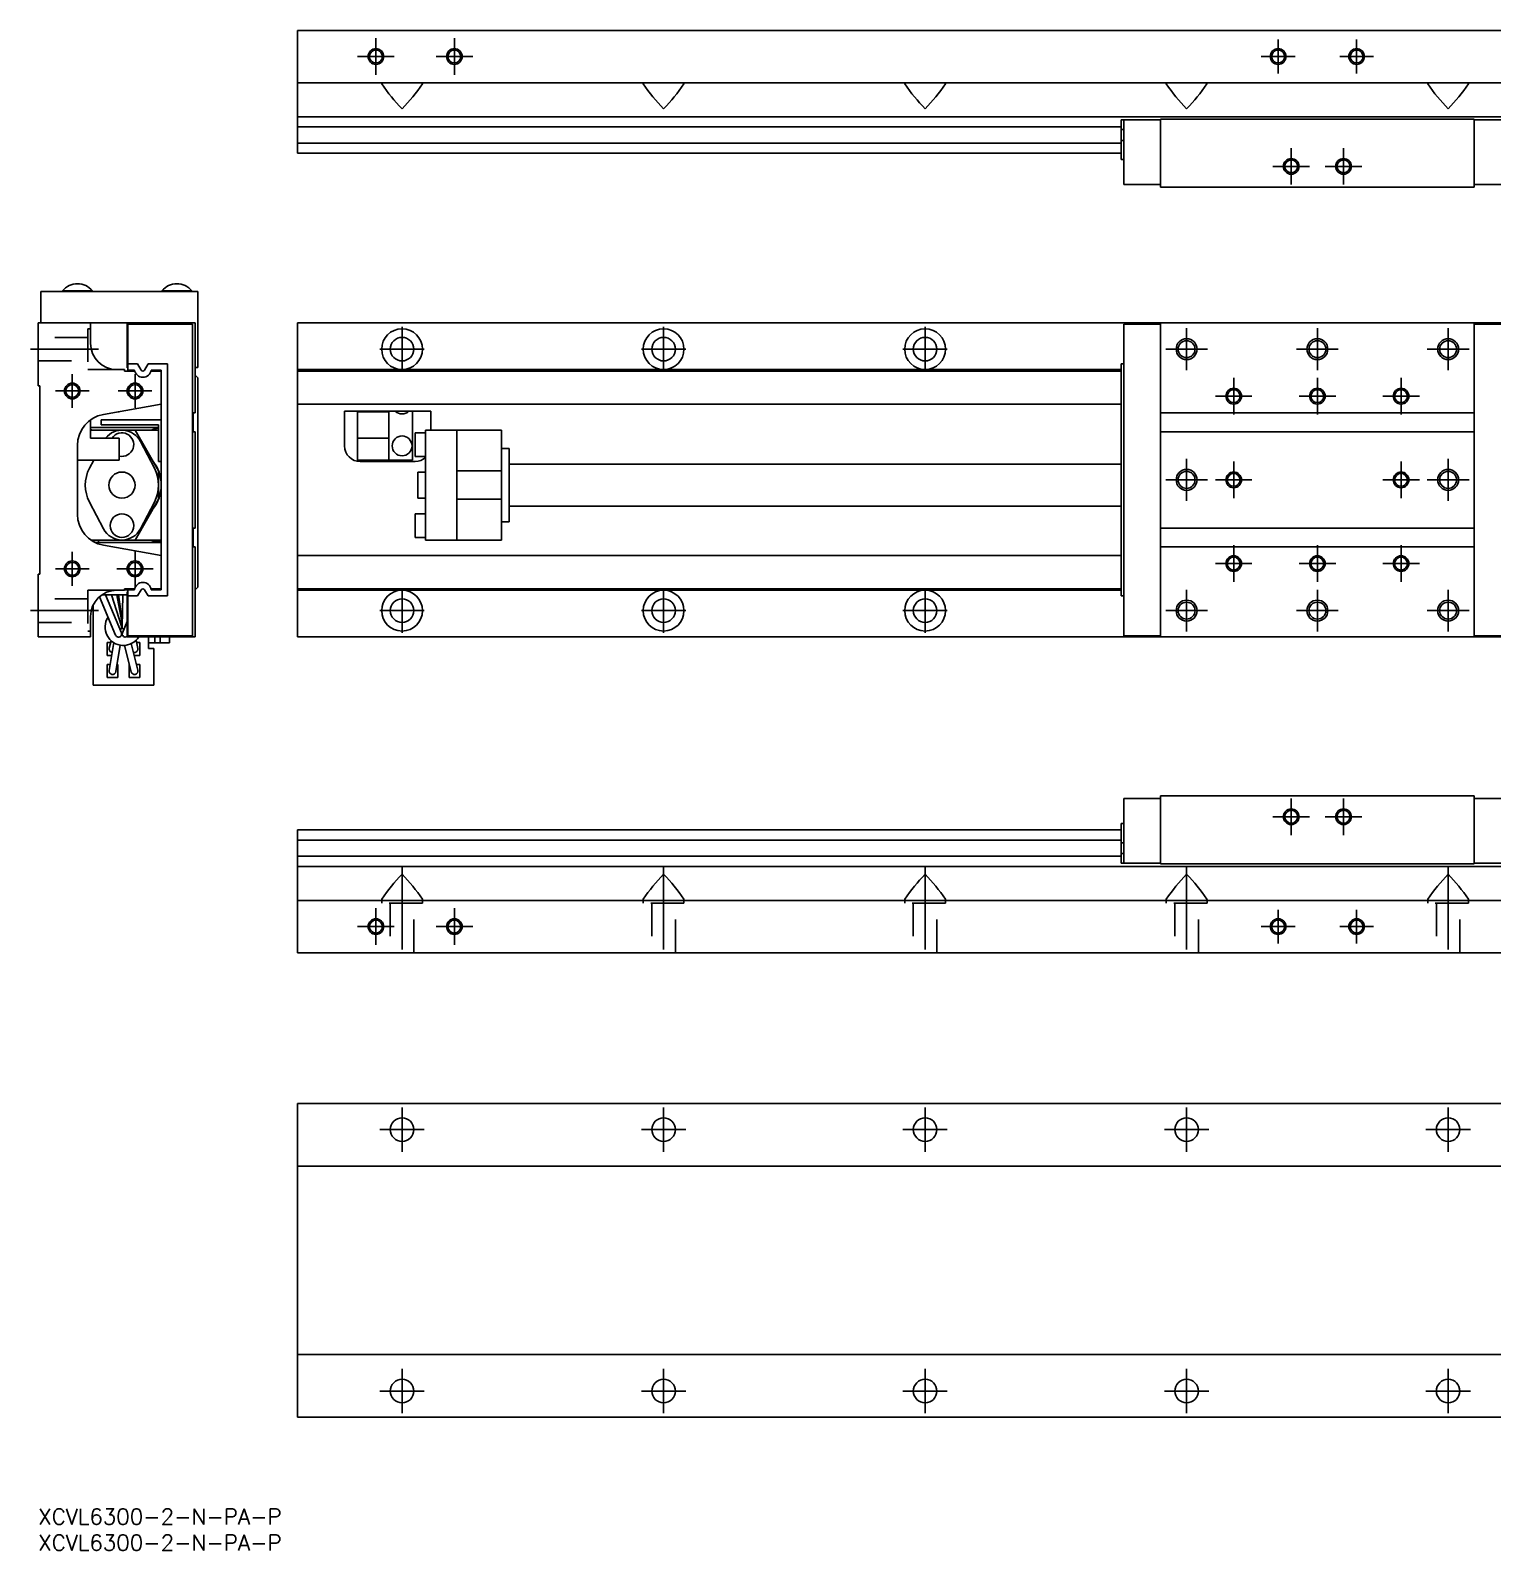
# Model space of a CAD drawing. Extents: x -2 to 644, y -8 to 283.
# Drawn here: x -1.5 to 278.1, y -8 to 282.7 of the extents above; entities that cross this region are included whole.
import ezdxf

# ---------------------------------------------------------------- set-up
doc = ezdxf.new("R2010")
doc.units = 0
doc.header["$LTSCALE"] = 0.5
doc.linetypes.add('CENTER', pattern=[50.8, 31.75, -6.35, 6.35, -6.35])
doc.linetypes.add('DASHED', pattern=[19.05, 12.7, -6.35])
for name, color, linetype in [('MSM_CENTER', 1, 'CENTER'), ('MSM_CONTINUOUS', 7, 'CONTINUOUS'), ('MSM_DASHED', 4, 'DASHED'), ('MSM_NARROW', 5, 'CONTINUOUS'), ('MSM_PART_NUMBER', 7, 'CONTINUOUS')]:
    doc.layers.add(name, color=color, linetype=linetype)
doc.styles.get("Standard").update_dxf_attribs({"font": 'txt.shx', "height": 3, "bigfont": 'bigfont.shx'})

# ---------------------------------------------------------------- blocks, each defined once
blk = doc.blocks.new('*U1')
at = {"layer": 'MSM_PART_NUMBER'}
blk.add_text('XCVL6300-2-N-PA-P', height=3, dxfattribs=at).set_placement((0, -3))
blk = doc.blocks.new('*U2')
at = {"layer": 'MSM_PART_NUMBER'}
blk.add_text('XCVL6300-2-N-PA-P', height=3, dxfattribs=at).set_placement((0, -8))

msp = doc.modelspace()

# ---------------------------------------------------------------- linework, layer by layer
at = {"layer": 'MSM_CENTER'}
for p, q in [((64.56, 281.18), (64.56, 274.18)), ((79.56, 281.18), (79.56, 274.18)), ((237.06, 280.91), (237.06, 274.45)), ((252.06, 280.91), (252.06, 274.45)), ((61.06, 277.68), (68.06, 277.68)), ((76.06, 277.68), (83.06, 277.68)), ((233.83, 277.68), (240.29, 277.68)), ((248.83, 277.68), (255.29, 277.68)), ((239.56, 253.18), (239.56, 260.18)), ((249.56, 253.18), (249.56, 260.18)), ((236.06, 256.68), (243.06, 256.68)), ((246.06, 256.68), (253.06, 256.68)), ((69.56, 217.48), (69.56, 225.98)), ((119.56, 217.48), (119.56, 225.98)), ((169.56, 217.48), (169.56, 225.98)), ((219.56, 217.73), (219.56, 225.73)), ((244.56, 217.73), (244.56, 225.73)), ((269.56, 217.73), (269.56, 225.73)), ((-1.5, 221.73), (11.5, 221.73)), ((65.31, 221.73), (73.81, 221.73)), ((115.31, 221.73), (123.81, 221.73)), ((165.31, 221.73), (173.81, 221.73)), ((215.56, 221.73), (223.56, 221.73)), ((240.56, 221.73), (248.56, 221.73)), ((265.56, 221.73), (273.56, 221.73)), ((6.5, 210.5), (6.5, 216.96)), ((18.5, 210.5), (18.5, 216.96)), ((228.56, 209.23), (228.56, 216.23)), ((244.56, 209.23), (244.56, 216.23)), ((260.56, 209.23), (260.56, 216.23)), ((3.27, 213.73), (9.73, 213.73)), ((15.27, 213.73), (21.73, 213.73)), ((225.06, 212.73), (232.06, 212.73)), ((241.06, 212.73), (248.06, 212.73)), ((257.06, 212.73), (264.06, 212.73)), ((219.56, 192.73), (219.56, 200.73)), ((269.56, 192.73), (269.56, 200.73)), ((228.56, 193.23), (228.56, 200.23)), ((260.56, 193.23), (260.56, 200.23)), ((215.56, 196.73), (223.56, 196.73)), ((225.06, 196.73), (232.06, 196.73)), ((257.06, 196.73), (264.06, 196.73)), ((265.56, 196.73), (273.56, 196.73)), ((18.5, 176.23), (18.5, 183.23)), ((228.56, 177.23), (228.56, 184.23)), ((244.56, 177.23), (244.56, 184.23)), ((260.56, 177.23), (260.56, 184.23)), ((6.5, 176.5), (6.5, 182.96)), ((225.06, 180.73), (232.06, 180.73)), ((241.06, 180.73), (248.06, 180.73)), ((257.06, 180.73), (264.06, 180.73)), ((3.27, 179.73), (9.73, 179.73)), ((15, 179.73), (22, 179.73)), ((69.56, 167.48), (69.56, 175.98)), ((119.56, 167.48), (119.56, 175.98)), ((169.56, 167.48), (169.56, 175.98)), ((219.56, 167.73), (219.56, 175.73)), ((244.56, 167.73), (244.56, 175.73)), ((269.56, 167.73), (269.56, 175.73)), ((-1.5, 171.73), (11.5, 171.73)), ((65.31, 171.73), (73.81, 171.73)), ((115.31, 171.73), (123.81, 171.73)), ((165.31, 171.73), (173.81, 171.73)), ((215.56, 171.73), (223.56, 171.73)), ((240.56, 171.73), (248.56, 171.73)), ((265.56, 171.73), (273.56, 171.73)), ((239.56, 128.82), (239.56, 135.82)), ((249.56, 128.82), (249.56, 135.82)), ((236.06, 132.32), (243.06, 132.32)), ((246.06, 132.32), (253.06, 132.32)), ((69.56, 122.82), (69.56, 104.32)), ((119.56, 122.82), (119.56, 104.32)), ((169.56, 122.82), (169.56, 104.32)), ((219.56, 122.82), (219.56, 104.32)), ((269.56, 122.82), (269.56, 104.32)), ((64.56, 107.82), (64.56, 114.82)), ((79.56, 107.82), (79.56, 114.82)), ((237.06, 108.09), (237.06, 114.55)), ((252.06, 108.09), (252.06, 114.55)), ((61.06, 111.32), (68.06, 111.32)), ((76.06, 111.32), (83.06, 111.32)), ((233.83, 111.32), (240.29, 111.32)), ((248.83, 111.32), (255.29, 111.32)), ((69.56, 68.25), (69.56, 76.75)), ((119.56, 68.25), (119.56, 76.75)), ((169.56, 68.25), (169.56, 76.75)), ((219.56, 68.25), (219.56, 76.75)), ((269.56, 68.25), (269.56, 76.75)), ((65.31, 72.5), (73.81, 72.5)), ((115.31, 72.5), (123.81, 72.5)), ((165.31, 72.5), (173.81, 72.5)), ((215.31, 72.5), (223.81, 72.5)), ((265.31, 72.5), (273.81, 72.5)), ((69.56, 18.25), (69.56, 26.75)), ((119.56, 18.25), (119.56, 26.75)), ((169.56, 18.25), (169.56, 26.75)), ((219.56, 18.25), (219.56, 26.75)), ((269.56, 18.25), (269.56, 26.75)), ((65.31, 22.5), (73.81, 22.5)), ((115.31, 22.5), (123.81, 22.5)), ((165.31, 22.5), (173.81, 22.5)), ((215.31, 22.5), (223.81, 22.5)), ((265.31, 22.5), (273.81, 22.5))]:
    msp.add_line(p, q, dxfattribs=at)
at = {"layer": 'MSM_CONTINUOUS'}
for p, q in [((49.56, 282.68), (439.56, 282.68)), ((49.56, 282.68), (49.56, 259.18)), ((49.56, 272.68), (439.56, 272.68)), ((65.82, 272.68), (65.66, 272.55)), ((65.66, 272.55), (65.68, 272.43)), ((73.3, 272.68), (73.46, 272.55)), ((73.46, 272.55), (73.44, 272.43)), ((115.82, 272.68), (115.66, 272.55)), ((115.66, 272.55), (115.68, 272.43)), ((123.3, 272.68), (123.46, 272.55)), ((123.46, 272.55), (123.44, 272.43)), ((165.82, 272.68), (165.66, 272.55)), ((165.66, 272.55), (165.68, 272.43)), ((173.3, 272.68), (173.46, 272.55)), ((173.46, 272.55), (173.44, 272.43)), ((215.82, 272.68), (215.66, 272.55)), ((215.66, 272.55), (215.68, 272.43)), ((223.3, 272.68), (223.46, 272.55)), ((223.46, 272.55), (223.44, 272.43)), ((265.82, 272.68), (265.66, 272.55)), ((265.66, 272.55), (265.68, 272.43)), ((273.3, 272.68), (273.46, 272.55)), ((273.46, 272.55), (273.44, 272.43)), ((49.56, 266.18), (439.56, 266.18)), ((214.56, 265.58), (207.06, 265.58)), ((207.06, 257.98), (207.06, 265.58)), ((207.56, 265.58), (207.56, 253.18)), ((214.56, 265.68), (214.56, 252.68)), ((274.56, 265.68), (214.56, 265.68)), ((274.56, 265.68), (274.56, 252.68)), ((282.06, 265.58), (274.56, 265.58)), ((49.56, 264.21), (207.06, 264.21)), ((207.56, 263.7), (207.06, 263.7)), ((207.56, 261.65), (207.06, 261.65)), ((49.56, 261.14), (207.06, 261.14)), ((49.56, 259.18), (207.06, 259.18)), ((207.56, 257.98), (207.06, 257.98)), ((207.56, 253.18), (214.56, 253.18)), ((281.56, 253.18), (274.56, 253.18)), ((274.56, 252.68), (214.56, 252.68)), ((0.5, 226.73), (0.5, 232.73)), ((30.5, 232.73), (0.5, 232.73)), ((4.65, 232.89), (10.35, 232.89)), ((4.65, 232.89), (4.65, 232.73)), ((10.35, 232.73), (10.35, 232.89)), ((23.65, 232.89), (29.35, 232.89)), ((23.65, 232.89), (23.65, 232.73)), ((29.35, 232.73), (29.35, 232.89)), ((30.5, 218.23), (30.5, 232.73)), ((0, 226.73), (30, 226.73)), ((0, 214.73), (0, 226.73)), ((10, 226.73), (10, 222.83)), ((17, 218.13), (17, 226.73)), ((30, 226.73), (30, 209.53)), ((49.56, 226.73), (49.56, 166.73)), ((49.56, 226.73), (454.56, 226.73)), ((214.56, 226.73), (214.56, 166.73)), ((274.56, 226.73), (274.56, 166.73)), ((17.1, 217.73), (17.1, 226.53)), ((17.1, 226.53), (29.5, 226.53)), ((29.5, 226.53), (29.5, 166.93)), ((207.56, 226.53), (214.56, 226.53)), ((207.56, 226.53), (207.56, 166.93)), ((281.56, 226.53), (274.56, 226.53)), ((17.1, 218.13), (17, 218.13)), ((18.97, 218.93), (17.1, 218.93)), ((19.66, 217.74), (18.97, 218.93)), ((21.02, 218.93), (20.34, 217.74)), ((24.7, 218.93), (21.02, 218.93)), ((24.7, 174.53), (24.7, 218.93)), ((30.5, 218.23), (30, 218.23)), ((207.06, 174.53), (207.06, 218.93)), ((207.56, 218.93), (207.06, 218.93)), ((15, 217.83), (16.5, 217.83)), ((16.5, 217.83), (16.5, 217.53)), ((16.5, 217.53), (18.46, 217.53)), ((18.42, 217.73), (17.1, 217.73)), ((21.54, 217.53), (23.5, 217.53)), ((23.5, 217.73), (21.58, 217.73)), ((23.5, 175.73), (23.5, 217.73)), ((30.5, 216.23), (30, 216.73)), ((30.5, 176.23), (30.5, 216.23)), ((49.56, 217.83), (207.06, 217.83)), ((49.56, 217.53), (207.06, 217.53)), ((0.3, 214.73), (0, 214.73)), ((0.3, 178.73), (0.3, 214.73)), ((23.5, 211.18), (12.46, 209.23)), ((15.5, 209.73), (15.29, 209.73)), ((15.5, 209.77), (15.5, 209.73)), ((30, 209.53), (29.65, 209.53)), ((29.65, 209.53), (29.65, 205.93)), ((49.56, 211.18), (207.06, 211.18)), ((75.06, 209.85), (58.56, 209.85)), ((58.56, 203.23), (58.56, 209.85)), ((61.06, 209.85), (61.06, 200.53)), ((67.06, 209.73), (61.06, 209.73)), ((67.06, 209.85), (67.06, 200.53)), ((71.56, 209.85), (71.56, 200.53)), ((75.06, 209.85), (75.06, 206.23)), ((274.56, 209.53), (214.56, 209.53)), ((10, 208.19), (10, 204.73)), ((10, 206.73), (23, 206.73)), ((12, 207.23), (12, 208.23)), ((12, 208.23), (23.5, 208.23)), ((23, 207.23), (12, 207.23)), ((23, 200.23), (23, 207.23)), ((10, 204.73), (15.5, 204.73)), ((10.05, 206.23), (23, 206.23)), ((15.5, 204.73), (15.5, 200.53)), ((18.5, 206.23), (23, 198.44)), ((19.55, 204.08), (22.21, 198.96)), ((29.65, 205.93), (30, 205.93)), ((30, 205.93), (30, 187.53)), ((67.06, 204.73), (61.06, 204.73)), ((72.06, 205.73), (72.06, 201.23)), ((74.06, 205.73), (72.06, 205.73)), ((74.06, 206.23), (74.06, 185.23)), ((88.56, 206.23), (74.06, 206.23)), ((80.06, 206.23), (80.06, 185.23)), ((88.56, 206.23), (88.56, 185.23)), ((274.56, 205.93), (214.56, 205.93)), ((7.5, 203.32), (7.5, 190.14)), ((72.06, 201.23), (74.06, 201.23)), ((90.06, 202.73), (88.56, 202.73)), ((90.06, 202.73), (90.06, 188.73)), ((15.5, 200.53), (7.5, 200.53)), ((9.79, 198.96), (10.61, 200.53)), ((23.5, 200.23), (23, 200.23)), ((23, 198.44), (23, 193.02)), ((71.56, 200.53), (61.06, 200.53)), ((72.06, 200.23), (61.56, 200.23)), ((72.56, 198.23), (72.56, 193.23)), ((74.06, 198.23), (72.56, 198.23)), ((80.06, 198.44), (88.56, 198.44)), ((207.06, 199.73), (90.06, 199.73)), ((12.45, 187.38), (9.79, 192.5)), ((23, 193.02), (18.5, 185.23)), ((22.21, 192.5), (19.55, 187.38)), ((72.56, 193.23), (74.06, 193.23)), ((80.06, 193.02), (88.56, 193.02)), ((72.06, 190.23), (72.06, 185.73)), ((74.06, 190.23), (72.06, 190.23)), ((90.06, 191.73), (207.06, 191.73)), ((30, 187.53), (29.65, 187.53)), ((29.65, 187.53), (29.65, 183.93)), ((88.56, 188.73), (90.06, 188.73)), ((274.56, 187.53), (214.56, 187.53)), ((23.5, 185.23), (10.05, 185.23)), ((23.5, 184.73), (11.05, 184.73)), ((11.5, 185.23), (11.5, 184.73)), ((12.46, 184.23), (23.5, 182.28)), ((29.65, 183.93), (30, 183.93)), ((30, 183.93), (30, 166.73)), ((72.06, 185.73), (74.06, 185.73)), ((74.06, 185.23), (88.56, 185.23)), ((274.56, 183.93), (214.56, 183.93)), ((49.56, 182.28), (207.06, 182.28)), ((0, 178.73), (0.3, 178.73)), ((0, 166.73), (0, 178.73)), ((17, 174.73), (12.14, 174.73)), ((12.14, 174.73), (12.14, 174.73)), ((15.9, 167.51), (12.84, 174.73)), ((15.92, 168.76), (14.01, 174.73)), ((16.5, 175.63), (15, 175.63)), ((15.94, 169.99), (15.03, 174.73)), ((15.34, 174.73), (16.06, 169.79)), ((16.18, 174.73), (16.05, 168.59)), ((18.46, 175.93), (16.5, 175.93)), ((16.5, 175.93), (16.5, 175.63)), ((18.42, 175.73), (16.5, 175.73)), ((17, 166.73), (17, 175.33)), ((17, 175.33), (17.1, 175.33)), ((17.1, 166.93), (17.1, 175.73)), ((17.1, 174.53), (18.97, 174.53)), ((18.97, 174.53), (19.66, 175.72)), ((20.34, 175.72), (21.02, 174.53)), ((21.02, 174.53), (24.7, 174.53)), ((23.5, 175.93), (21.54, 175.93)), ((21.58, 175.73), (23.5, 175.73)), ((23.2, 175.93), (23, 175.73)), ((30, 175.73), (30.5, 176.23)), ((49.56, 175.93), (207.06, 175.93)), ((49.56, 175.63), (207.06, 175.63)), ((207.56, 174.53), (207.06, 174.53)), ((10.5, 172.81), (10.5, 157.48)), ((11.69, 174.37), (14.8, 167.05)), ((15.17, 174.03), (15.2, 174.03)), ((15.2, 174.03), (15.2, 173.84)), ((10, 170.63), (10, 166.73)), ((17, 169.64), (16.1, 167.51)), ((10, 166.73), (0, 166.73)), ((13.96, 165.95), (13.57, 164.55)), ((30, 166.73), (17, 166.73)), ((29.5, 166.93), (17.1, 166.93)), ((19.04, 164.5), (18.74, 166.11)), ((21.1, 166.73), (21.1, 164.48)), ((22.3, 166.73), (22.3, 165.58)), ((23.3, 166.73), (23.3, 165.58)), ((25.1, 166.73), (25.1, 165.58)), ((49.56, 166.73), (439.56, 166.73)), ((207.56, 166.93), (214.56, 166.93)), ((281.56, 166.93), (274.56, 166.93)), ((13.2, 165.63), (13.87, 165.63)), ((13.2, 163.13), (13.2, 165.63)), ((14.02, 163.13), (13.2, 163.13)), ((14.42, 165.61), (13.56, 160.28)), ((14.84, 160.08), (15.66, 165.13)), ((16.52, 165.09), (17.77, 160.02)), ((19.03, 160.34), (17.78, 165.42)), ((19.4, 163.13), (18.34, 163.13)), ((18.83, 165.63), (19.4, 165.63)), ((19.4, 165.63), (19.4, 163.13)), ((21.1, 165.58), (23.3, 165.58)), ((21.1, 164.48), (22.1, 164.48)), ((22.1, 157.48), (22.1, 164.48)), ((23.3, 165.58), (25.1, 165.58)), ((13.2, 158.93), (13.2, 161.43)), ((13.2, 161.43), (13.75, 161.43)), ((15.06, 161.43), (15.2, 161.43)), ((15.2, 161.43), (15.2, 158.93)), ((17.4, 161.43), (17.42, 161.43)), ((17.4, 158.93), (17.4, 161.43)), ((18.76, 161.43), (19.4, 161.43)), ((19.4, 161.43), (19.4, 158.93)), ((22.1, 157.48), (10.5, 157.48)), ((15.2, 158.93), (13.2, 158.93)), ((19.4, 158.93), (17.4, 158.93)), ((207.56, 135.82), (207.56, 123.42)), ((207.56, 135.82), (214.56, 135.82)), ((274.56, 136.32), (214.56, 136.32)), ((214.56, 136.32), (214.56, 123.32)), ((274.56, 136.32), (274.56, 123.32)), ((281.56, 135.82), (274.56, 135.82)), ((207.56, 131.02), (207.06, 131.02)), ((207.06, 123.42), (207.06, 131.02)), ((49.56, 129.82), (49.56, 106.32)), ((49.56, 129.82), (207.06, 129.82)), ((49.56, 127.86), (207.06, 127.86)), ((207.56, 127.35), (207.06, 127.35)), ((207.56, 125.3), (207.06, 125.3)), ((49.56, 124.79), (207.06, 124.79)), ((49.56, 122.82), (439.56, 122.82)), ((214.56, 123.42), (207.06, 123.42)), ((274.56, 123.32), (214.56, 123.32)), ((282.06, 123.42), (274.56, 123.42)), ((49.56, 116.32), (439.56, 116.32)), ((65.66, 116.45), (65.68, 116.57)), ((65.82, 116.32), (65.66, 116.45)), ((73.3, 116.32), (73.46, 116.45)), ((73.46, 116.45), (73.44, 116.57)), ((115.66, 116.45), (115.68, 116.57)), ((115.82, 116.32), (115.66, 116.45)), ((123.3, 116.32), (123.46, 116.45)), ((123.46, 116.45), (123.44, 116.57)), ((165.66, 116.45), (165.68, 116.57)), ((165.82, 116.32), (165.66, 116.45)), ((173.3, 116.32), (173.46, 116.45)), ((173.46, 116.45), (173.44, 116.57)), ((215.66, 116.45), (215.68, 116.57)), ((215.82, 116.32), (215.66, 116.45)), ((223.3, 116.32), (223.46, 116.45)), ((223.46, 116.45), (223.44, 116.57)), ((265.66, 116.45), (265.68, 116.57)), ((265.82, 116.32), (265.66, 116.45)), ((273.3, 116.32), (273.46, 116.45)), ((273.46, 116.45), (273.44, 116.57)), ((49.56, 106.32), (439.56, 106.32)), ((49.56, 77.5), (439.56, 77.5)), ((49.56, 77.5), (49.56, 17.5)), ((49.56, 65.5), (439.56, 65.5)), ((49.56, 29.5), (439.56, 29.5)), ((49.56, 17.5), (454.56, 17.5))]:
    msp.add_line(p, q, dxfattribs=at)
for centre, radius in [((64.56, 277.68), 1.23), ((79.56, 277.68), 1.23), ((237.06, 277.68), 1.23), ((252.06, 277.68), 1.23), ((239.56, 256.68), 1.23), ((249.56, 256.68), 1.23), ((69.56, 221.73), 3.9), ((119.56, 221.73), 3.9), ((169.56, 221.73), 3.9), ((6.5, 213.73), 1.23), ((18.5, 213.73), 1.23), ((6.5, 179.73), 1.23), ((18.5, 179.73), 1.23), ((69.56, 171.73), 3.9), ((119.56, 171.73), 3.9), ((169.56, 171.73), 3.9), ((239.56, 132.32), 1.23), ((249.56, 132.32), 1.23), ((64.56, 111.32), 1.23), ((79.56, 111.32), 1.23), ((237.06, 111.32), 1.23), ((252.06, 111.32), 1.23), ((69.56, 72.5), 2.25), ((119.56, 72.5), 2.25), ((169.56, 72.5), 2.25), ((219.56, 72.5), 2.25), ((269.56, 72.5), 2.25), ((69.56, 22.5), 2.25), ((119.56, 22.5), 2.25), ((169.56, 22.5), 2.25), ((219.56, 22.5), 2.25), ((269.56, 22.5), 2.25)]:
    msp.add_circle(centre, radius, dxfattribs=at)
at = {"layer": 'MSM_CONTINUOUS', "extrusion": (0, 0, -1)}
for centre, radius in [((-69.56, 221.73), 2.25), ((-119.56, 221.73), 2.25), ((-169.56, 221.73), 2.25), ((-219.56, 221.73), 1.62), ((-244.56, 221.73), 1.62), ((-269.56, 221.73), 1.62), ((-228.56, 212.73), 1.23), ((-244.56, 212.73), 1.23), ((-260.56, 212.73), 1.23), ((-69.56, 203.23), 1.9), ((-16, 195.73), 2.5), ((-219.56, 196.73), 1.62), ((-228.56, 196.73), 1.23), ((-260.56, 196.73), 1.23), ((-269.56, 196.73), 1.62), ((-16, 187.98), 2.25), ((-228.56, 180.73), 1.23), ((-244.56, 180.73), 1.23), ((-260.56, 180.73), 1.23), ((-69.56, 171.73), 2.25), ((-119.56, 171.73), 2.25), ((-169.56, 171.73), 2.25), ((-219.56, 171.73), 1.62), ((-244.56, 171.73), 1.62), ((-269.56, 171.73), 1.62)]:
    msp.add_circle(centre, radius, dxfattribs=at)
at = {"layer": 'MSM_CONTINUOUS'}
for centre, radius, start, end in [((95.94, 293.13), 36.66, 214.3736, 223.9772), ((43.18, 293.13), 36.66, 316.0228, 325.6264), ((145.94, 293.13), 36.66, 214.3736, 223.9772), ((93.18, 293.13), 36.66, 316.0228, 325.6264), ((195.94, 293.13), 36.66, 214.3736, 223.9772), ((143.18, 293.13), 36.66, 316.0228, 325.6264), ((245.94, 293.13), 36.66, 214.3736, 223.9772), ((193.18, 293.13), 36.66, 316.0228, 325.6264), ((295.94, 293.13), 36.66, 214.3736, 223.9772), ((243.18, 293.13), 36.66, 316.0228, 325.6264), ((7.5, 230.53), 3.7, 90, 140.3692), ((7.5, 230.53), 3.7, 39.6308, 90), ((26.5, 230.53), 3.7, 90, 140.3692), ((26.5, 230.53), 3.7, 39.6308, 90), ((16.27, 168.58), 3.5, 98.8136, 101.7675), ((16.27, 168.58), 3.5, 146.9255, 328.091), ((14.2, 164.38), 0.65, 164.7083, 262.6272), ((18.4, 164.38), 0.65, 250.6467, 10.4507), ((14.2, 160.18), 0.65, 170.8127, 350.8127), ((18.4, 160.18), 0.65, 193.8589, 13.8589), ((95.94, 95.87), 36.66, 136.0228, 145.6264), ((43.18, 95.87), 36.66, 34.3736, 43.9772), ((145.94, 95.87), 36.66, 136.0228, 145.6264), ((93.18, 95.87), 36.66, 34.3736, 43.9772), ((195.94, 95.87), 36.66, 136.0228, 145.6264), ((143.18, 95.87), 36.66, 34.3736, 43.9772), ((245.94, 95.87), 36.66, 136.0228, 145.6264), ((193.18, 95.87), 36.66, 34.3736, 43.9772), ((295.94, 95.87), 36.66, 136.0228, 145.6264), ((243.18, 95.87), 36.66, 34.3736, 43.9772)]:
    msp.add_arc(centre, radius, start, end, dxfattribs=at)
at = {"layer": 'MSM_CONTINUOUS', "extrusion": (0, 0, -1)}
for centre, radius, start, end in [((-15, 222.83), 5, 270, 0), ((-20, 217.93), 1.59, 187.2353, 352.7647), ((-20, 217.93), 0.388, 209.9865, 330.0135), ((-69.56, 211.23), 1.9, 226.3793, 313.6207), ((-13.5, 203.32), 6, 0, 80), ((-9, 203.73), 2.86, 110.4659, 119.0583), ((-23, 203.73), 2.86, 60.9417, 90), ((-13.05, 201.03), 6, 59.4911, 60.0438), ((-16, 202.23), 4, 38.6822, 152.5136), ((-16, 203.48), 2.25, 33.749, 282.8396), ((-61.56, 203.23), 3, 270, 0), ((-72.06, 203.23), 3, 228.1897, 270), ((-16, 195.73), 7, 332.5136, 27.4864), ((-16, 195.73), 7.5, 141.3733, 218.6267), ((-16, 195.73), 7, 152.5136, 207.4864), ((-13.5, 190.14), 6, 280, 0), ((-16, 189.23), 4, 207.4864, 332.5136), ((-13.5, 190.21), 6, 294.0962, 303.9498), ((-9, 187.73), 2.86, 243.9703, 245.3117), ((-23, 187.73), 2.86, 259.9315, 299.0583), ((-15, 170.63), 5, 0, 90), ((-20, 175.53), 1.59, 7.2353, 172.7647), ((-20, 175.53), 0.388, 29.9865, 150.0135), ((-15.35, 168.58), 0.6, 162.212, 238.1917), ((-15.35, 169.88), 0.6, 169.1542, 232.4513), ((-16.65, 168.58), 0.6, 301.8083, 1.1935), ((-16.65, 169.88), 0.6, 343.9147, 351.7575), ((-15.35, 167.28), 0.6, 156.9836, 336.9836), ((-16.65, 167.28), 0.6, 234.3147, 23.0164)]:
    msp.add_arc(centre, radius, start, end, dxfattribs=at)
at = {"layer": 'MSM_DASHED'}
for p, q in [((9.5, 223.98), (0, 223.98)), ((9.5, 225.63), (9.5, 217.83)), ((10, 225.63), (9.5, 225.63)), ((0, 219.48), (9.5, 219.48)), ((9.5, 217.83), (15, 217.83)), ((9.5, 175.63), (9.5, 167.83)), ((15, 175.63), (9.5, 175.63)), ((9.5, 173.98), (0, 173.98)), ((0, 169.48), (9.5, 169.48)), ((9.5, 167.83), (10, 167.83)), ((65.66, 115.82), (65.66, 116.45)), ((73.46, 115.82), (73.46, 116.45)), ((115.66, 115.82), (115.66, 116.45)), ((123.46, 115.82), (123.46, 116.45)), ((165.66, 115.82), (165.66, 116.45)), ((173.46, 115.82), (173.46, 116.45)), ((215.66, 115.82), (215.66, 116.45)), ((223.46, 115.82), (223.46, 116.45)), ((265.66, 115.82), (265.66, 116.45)), ((273.46, 115.82), (273.46, 116.45)), ((73.46, 115.82), (65.66, 115.82)), ((67.31, 115.82), (67.31, 106.32)), ((71.81, 106.32), (71.81, 115.82)), ((123.46, 115.82), (115.66, 115.82)), ((117.31, 115.82), (117.31, 106.32)), ((121.81, 106.32), (121.81, 115.82)), ((173.46, 115.82), (165.66, 115.82)), ((167.31, 115.82), (167.31, 106.32)), ((171.81, 106.32), (171.81, 115.82)), ((223.46, 115.82), (215.66, 115.82)), ((217.31, 115.82), (217.31, 106.32)), ((221.81, 106.32), (221.81, 115.82)), ((273.46, 115.82), (265.66, 115.82)), ((267.31, 115.82), (267.31, 106.32)), ((271.81, 106.32), (271.81, 115.82))]:
    msp.add_line(p, q, dxfattribs=at)
at = {"layer": 'MSM_NARROW'}
for centre in [(64.56, 277.68), (79.56, 277.68), (237.06, 277.68), (252.06, 277.68), (239.56, 256.68), (249.56, 256.68), (6.5, 213.73), (18.5, 213.73), (6.5, 179.73), (18.5, 179.73), (239.56, 132.32), (249.56, 132.32), (64.56, 111.32), (79.56, 111.32), (237.06, 111.32), (252.06, 111.32)]:
    msp.add_circle(centre, 1.5, dxfattribs=at)
at = {"layer": 'MSM_NARROW', "extrusion": (0, 0, -1)}
for centre, radius in [((-219.56, 221.73), 2), ((-244.56, 221.73), 2), ((-269.56, 221.73), 2), ((-228.56, 212.73), 1.5), ((-244.56, 212.73), 1.5), ((-260.56, 212.73), 1.5), ((-219.56, 196.73), 2), ((-228.56, 196.73), 1.5), ((-260.56, 196.73), 1.5), ((-269.56, 196.73), 2), ((-228.56, 180.73), 1.5), ((-244.56, 180.73), 1.5), ((-260.56, 180.73), 1.5), ((-219.56, 171.73), 2), ((-244.56, 171.73), 2), ((-269.56, 171.73), 2)]:
    msp.add_circle(centre, radius, dxfattribs=at)

# ---------------------------------------------------------------- block references
at = {"layer": 'MSM_CONTINUOUS'}
for name in ['*U1', '*U2']:
    msp.add_blockref(name, (0, 0), dxfattribs=at)

doc.saveas('drawing.dxf')
